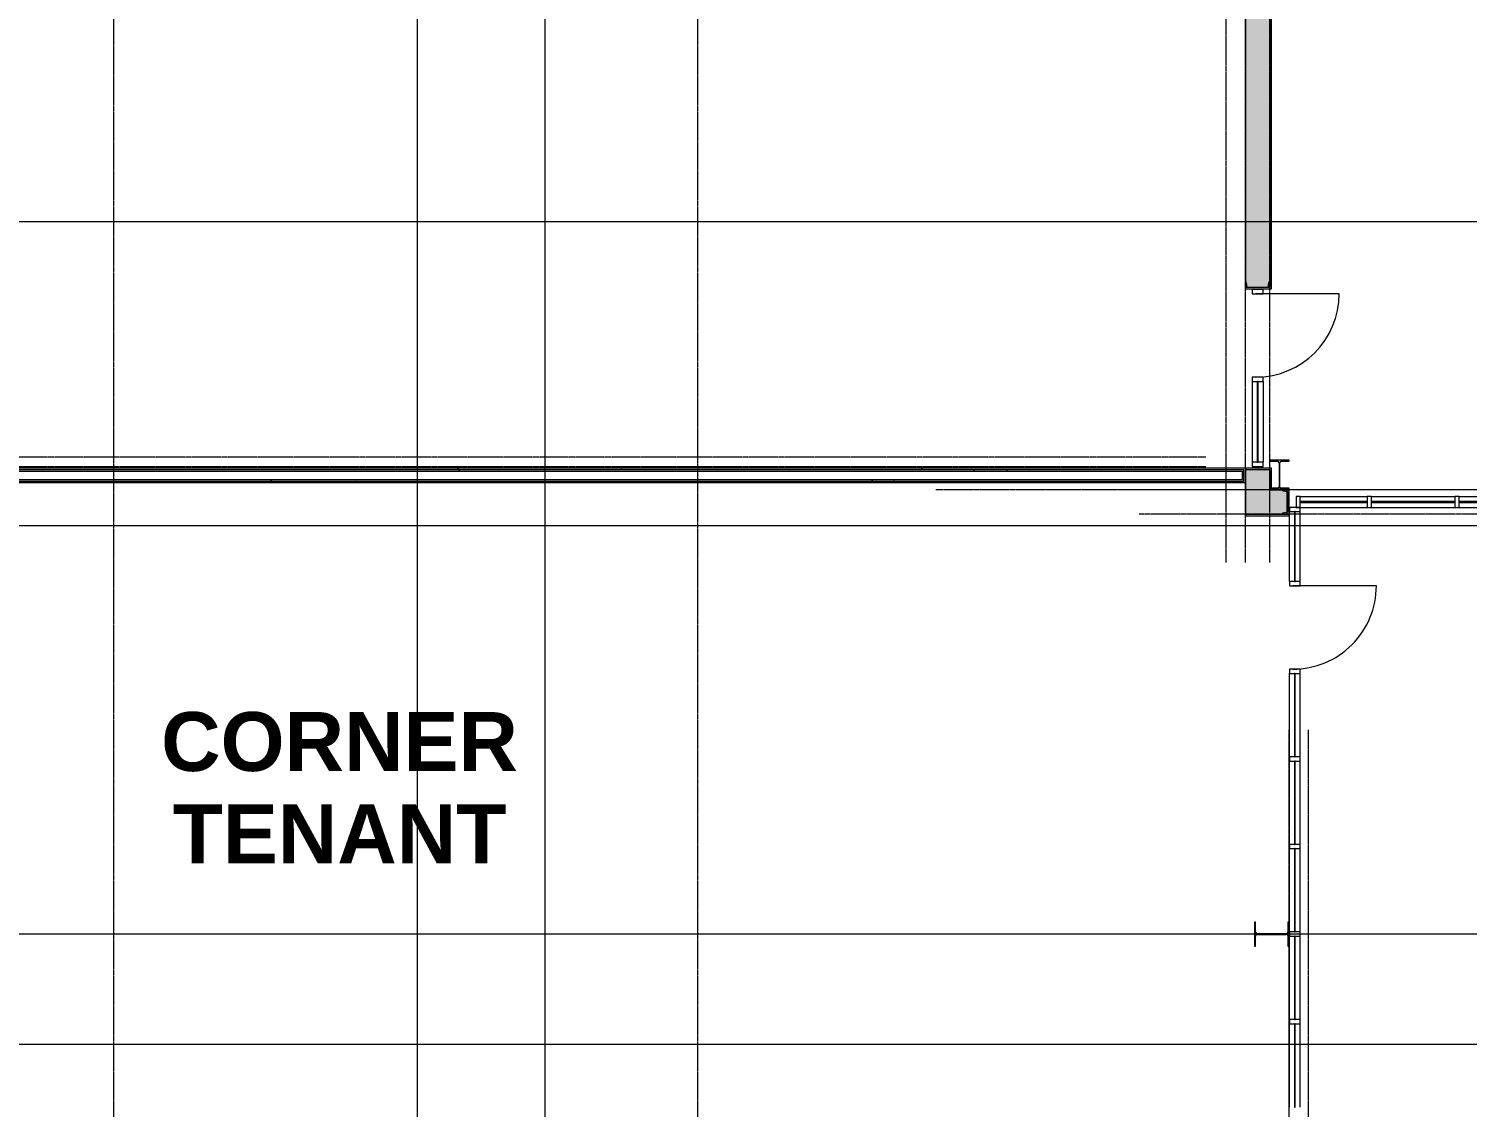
# Model space of a CAD drawing. Header units: inches. Extents: x 25369 to 33161, y -23509 to -20274.
# Drawn here: x 28208 to 28802, y -22615 to -22169 of the extents above; entities that cross this region are included whole.
import ezdxf

# ---------------------------------------------------------------- set-up
doc = ezdxf.new("R2010")
doc.units = ezdxf.units.IN
doc.header["$MEASUREMENT"] = 0
doc.linetypes.add('Grid Line 1_2_', pattern=[0.875, 0.5, -0.125, 0.125, -0.125])
for name, color, linetype, lineweight in [('A-DOOR', 31, 'Continuous', 13), ('A-GLAZ-CURT', 52, 'Continuous', 13), ('A-GLAZ-CWMG', 51, 'Continuous', 13), ('A-WALL', 113, 'Continuous', 13), ('A-WALL-PATT', 111, 'Continuous', 25), ('G-ANNO-SYMB', 111, 'Continuous', 9), ('I-WALL', 2, 'Continuous', 13), ('M-AREA-IDEN', 171, 'Continuous', 9), ('S-COLS', 52, 'Continuous', 13), ('S-GRID', 1, 'Continuous', 9)]:
    doc.layers.add(name, color=color, linetype=linetype, lineweight=lineweight)
doc.styles.add('Arial_B', font='arialbd.ttf', dxfattribs={"height": 24.354149})
pattern_1 = [(161.57, (5930.086, 0.96), (-7.6802237, -0.0009796), [0, -54.643, 6.067, 0]), (18.43, (5928.166, 0.96), (-7.6802237, 0.0009796), [0, -54.643, 6.067, 0]), (108.43, (5930.086, 0.96), (3.8382953, -19.20136532), [18.211, -42.499]), (71.57, (5928.166, 0.96), (3.8382953, 19.20136532), [18.211, -42.499])]
pattern_2 = [(45, (5929.126, 0), (-19.00703, 19.00703), []), (45, (5929.126, 28.8), (-19.00703, 19.00703), [])]
pattern_3 = [(0, (5929.126, 0), (61.44, 15.36), [2.534, -43.546, 2.534, -43.546, -245.76]), (0, (5929.126, 0), (61.44, 15.36), [-92.16, 2.534, -89.626, 2.534, -43.546, -107.52]), (0, (5929.126, 0), (61.44, 15.36), [-230.4, 2.534, -28.186, 2.534, -74.266]), (120, (5952.166, 7.68), (-44.02215, 45.528601), [2.534, -43.546, 2.534, -43.546, -245.76]), (120, (5952.166, 7.68), (-44.02215, 45.528601), [-92.16, 2.534, -89.626, 2.534, -43.546, -107.52]), (120, (5952.166, 7.68), (-44.02215, 45.528601), [-230.4, 2.534, -28.186, 2.534, -74.266]), (240, (5959.846, 38.4), (-17.41785, -60.888601), [2.534, -43.546, 2.534, -43.546, -245.76]), (240, (5959.846, 38.4), (-17.41785, -60.888601), [-92.16, 2.534, -89.626, 2.534, -43.546, -107.52]), (240, (5959.846, 38.4), (-17.41785, -60.888601), [-230.4, 2.534, -28.186, 2.534, -74.266])]

# ---------------------------------------------------------------- blocks, each defined once
blk = doc.blocks.new('System Panel - Interior Glazing-1220293-Overall Floor Plan')
at = {"layer": 'A-GLAZ-CURT', "color": 7}
for p, q in [((17.21875, -0.5625), (-17.21875, -0.5625)), ((-17.21875, -0.5625), (-17.21875, -0.9375)), ((-17.21875, -0.9375), (17.21875, -0.9375)), ((17.21875, -0.9375), (17.21875, -0.5625))]:
    blk.add_line(p, q, dxfattribs=at)
blk = doc.blocks.new('System Panel - Interior Glazing-1316041-Overall Floor Plan')
at = {"layer": 'A-GLAZ-CURT', "color": 7}
for p, q in [((13.84375, -0.5625), (-13.84375, -0.5625)), ((-13.84375, -0.5625), (-13.84375, -0.9375)), ((-13.84375, -0.9375), (13.84375, -0.9375)), ((13.84375, -0.9375), (13.84375, -0.5625))]:
    blk.add_line(p, q, dxfattribs=at)
blk = doc.blocks.new('Rectangular Mullion - Interior 1_75_ x 4_5_-1305207-Overall Floor Plan')
at = {"layer": 'A-GLAZ-CWMG', "color": 43, "lineweight": 9}
for p, q in [((24244.77, -22362.3), (24279.2, -22362.3)), ((24244.77, -22366.8), (24279.2, -22366.8))]:
    blk.add_line(p, q, dxfattribs=at)
blk = doc.blocks.new('Rectangular Mullion - Interior 1_75_ x 4_5_-1179494-Overall Floor Plan')
at = {"layer": 'A-GLAZ-CWMG', "color": 43, "lineweight": 9}
for p, q in [((24570.45, -22362.3), (24604.89, -22362.3)), ((24570.45, -22366.8), (24604.89, -22366.8))]:
    blk.add_line(p, q, dxfattribs=at)
blk = doc.blocks.new('Rectangular Mullion - Interior 1_75_ x 4_5_-1316040-Overall Floor Plan')
at = {"layer": 'A-GLAZ-CWMG', "color": 43, "lineweight": 9}
for p, q in [((22804.02, -22362.3), (22831.7, -22362.3)), ((22804.02, -22366.8), (22831.7, -22366.8))]:
    blk.add_line(p, q, dxfattribs=at)
blk = doc.blocks.new('Rectangular Mullion - Interior 1_75_ x 4_5_-1220297-Overall Floor Plan')
at = {"layer": 'A-GLAZ-CWMG', "color": 7}
for p, q in [((-1.75, 3), (0, 3)), ((-1.75, -1.5), (-1.75, 3)), ((0, 3), (0, -1.5)), ((0, -1.5), (-1.75, -1.5))]:
    blk.add_line(p, q, dxfattribs=at)
blk = doc.blocks.new('Rectangular Mullion - Interior 1_75_ x 4_5_-1220290-Overall Floor Plan')
at = {"layer": 'A-GLAZ-CWMG', "color": 7}
for p, q in [((-0.875, 3), (0.875, 3)), ((-0.875, -1.5), (-0.875, 3)), ((0.875, 3), (0.875, -1.5)), ((0.875, -1.5), (-0.875, -1.5))]:
    blk.add_line(p, q, dxfattribs=at)
blk = doc.blocks.new('System Panel - Interior Glazing-1220302-Overall Floor Plan')
at = {"layer": 'A-GLAZ-CURT', "color": 7}
for p, q in [((16.71875, -0.5625), (-16.71875, -0.5625)), ((-16.71875, -0.5625), (-16.71875, -0.9375)), ((-16.71875, -0.9375), (16.71875, -0.9375)), ((16.71875, -0.9375), (16.71875, -0.5625))]:
    blk.add_line(p, q, dxfattribs=at)
blk = doc.blocks.new('Door_Single_Storefront - one-1371407-Overall Floor Plan')
at = {"layer": 'A-DOOR', "color": 43, "lineweight": 9}
blk.add_line((-17.21875, 34.4375), (-17.21875, 0), dxfattribs=at)
blk.add_arc((-17.21875, 0), 34.4375, 360, 90, dxfattribs=at)
blk = doc.blocks.new('Rectangular Mullion - Interior 1_75_ x 4_5_-1305250-Overall Floor Plan')
at = {"layer": 'A-GLAZ-CWMG', "color": 43, "lineweight": 9}
for p, q in [((22784.14, -22314.74), (22784.14, -22348.18)), ((22788.64, -22314.74), (22788.64, -22348.18))]:
    blk.add_line(p, q, dxfattribs=at)
blk = doc.blocks.new('Rectangular Mullion - Interior 1_75_ x 4_5_-1220298-Overall Floor Plan')
at = {"layer": 'A-GLAZ-CWMG', "color": 7}
for p, q in [((0, 3), (-1.75, 3)), ((-1.75, 3), (-1.75, -1.5)), ((0, -1.5), (0, 3)), ((-1.75, -1.5), (0, -1.5))]:
    blk.add_line(p, q, dxfattribs=at)
blk = doc.blocks.new('System Panel - Interior Glazing-1316223-Overall Floor Plan')
at = {"layer": 'A-GLAZ-CURT', "color": 7}
for p, q in [((14.4375, 0.9375), (-14.4375, 0.9375)), ((-14.4375, 0.9375), (-14.4375, 0.5625)), ((-14.4375, 0.5625), (14.4375, 0.5625)), ((14.4375, 0.5625), (14.4375, 0.9375))]:
    blk.add_line(p, q, dxfattribs=at)
blk = doc.blocks.new('Rectangular Mullion - Interior 1_75_ x 4_5_-1316220-Overall Floor Plan')
at = {"layer": 'A-GLAZ-CWMG', "color": 43, "lineweight": 9}
for p, q in [((22799.52, -22397.43), (22799.52, -22368.55)), ((22804.02, -22397.43), (22804.02, -22368.55))]:
    blk.add_line(p, q, dxfattribs=at)
blk = doc.blocks.new('Rectangular Mullion - Interior 1_75_ x 4_5_-1220308-Overall Floor Plan')
at = {"layer": 'A-GLAZ-CWMG', "color": 7}
for p, q in [((0, 1.5), (-1.75, 1.5)), ((-1.75, 1.5), (-1.75, -3)), ((0, -3), (0, 1.5)), ((-1.75, -3), (0, -3))]:
    blk.add_line(p, q, dxfattribs=at)
blk = doc.blocks.new('System Panel - Interior Glazing-1220306-Overall Floor Plan')
at = {"layer": 'A-GLAZ-CURT', "color": 7}
for p, q in [((17.21875, 0.9375), (-17.21875, 0.9375)), ((-17.21875, 0.9375), (-17.21875, 0.5625)), ((-17.21875, 0.5625), (17.21875, 0.5625)), ((17.21875, 0.5625), (17.21875, 0.9375))]:
    blk.add_line(p, q, dxfattribs=at)
blk = doc.blocks.new('Rectangular Mullion - Interior 1_75_ x 4_5_-1314717-Overall Floor Plan')
at = {"layer": 'A-GLAZ-CWMG', "color": 43, "lineweight": 9}
for p, q in [((22799.52, -22542.18), (22799.52, -22507.74)), ((22804.02, -22542.18), (22804.02, -22507.74))]:
    blk.add_line(p, q, dxfattribs=at)
blk = doc.blocks.new('Rectangular Mullion - Interior 1_75_ x 4_5_-1314720-Overall Floor Plan')
at = {"layer": 'A-GLAZ-CWMG', "color": 7}
for p, q in [((-0.875, 1.5), (0.875, 1.5)), ((-0.875, -3), (-0.875, 1.5)), ((0.875, 1.5), (0.875, -3)), ((0.875, -3), (-0.875, -3))]:
    blk.add_line(p, q, dxfattribs=at)
blk = doc.blocks.new('Door_Single_Storefront - one-1371409-Overall Floor Plan')
at = {"layer": 'A-DOOR', "color": 43, "lineweight": 9}
blk.add_line((-17.21875, 34.4375), (-17.21875, 0), dxfattribs=at)
blk.add_arc((-17.21875, 0), 34.4375, 360, 90, dxfattribs=at)
blk = doc.blocks.new('Rectangular Mullion - Interior 1_75_ x 4_5_-1315442-Overall Floor Plan')
at = {"layer": 'A-GLAZ-CWMG', "color": 43, "lineweight": 9}
for p, q in [((22799.52, -22469.8), (22799.52, -22435.37)), ((22804.02, -22469.8), (22804.02, -22435.37))]:
    blk.add_line(p, q, dxfattribs=at)

msp = doc.modelspace()

# ---------------------------------------------------------------- hatches: boundary and pattern name
at = {"layer": 'A-WALL-PATT', "lineweight": 9}
h = msp.add_hatch(dxfattribs=at)
h.set_pattern_fill('FP_18', color=253, style=0, pattern_type=2)
h.set_pattern_definition(pattern_1)
h.paths.add_polyline_path([(28720.52, -22359.55), (28720.52, -22351.3), (28710.52, -22351.3), (28710.52, -22359.55), (28713.64, -22359.55)], flags=0)
h.paths.add_polyline_path([(28720.52, -22275.8), (28720.52, -21852.3), (28710.52, -21852.3), (28710.52, -22275.8)], flags=0)
h = msp.add_hatch(dxfattribs=at)
h.set_pattern_fill('FP_17', color=253, style=0, pattern_type=2)
h.set_pattern_definition(pattern_3)
h.paths.add_polyline_path([(28709.89, -22351.18), (28710.52, -22351.18), (28710.52, -22350.55), (27998.77, -22350.55), (27998.77, -22351.18), (28643.45, -22351.18)], flags=0)
h = msp.add_hatch(dxfattribs=at)
h.set_pattern_fill('FP_17', color=253, style=0, pattern_type=2)
h.set_pattern_definition(pattern_3)
h.paths.add_polyline_path([(28710.52, -22356.55), (28710.52, -22351.18), (28709.89, -22351.18), (28709.89, -22355.93), (27998.77, -22355.93), (27998.77, -22356.55), (28643.45, -22356.55)], flags=0)
h = msp.add_hatch(dxfattribs=at)
h.set_pattern_fill('FP_17', color=253, style=0, pattern_type=2)
h.set_pattern_definition(pattern_3)
h.paths.add_polyline_path([(28709.27, -22351.8), (28709.89, -22351.8), (28709.89, -22351.18), (27998.77, -22351.18), (27998.77, -22351.8), (28643.45, -22351.8)], flags=0)
h = msp.add_hatch(dxfattribs=at)
h.set_pattern_fill('FP_17', color=253, style=0, pattern_type=2)
h.set_pattern_definition(pattern_3)
h.paths.add_polyline_path([(28709.89, -22355.93), (28709.89, -22351.8), (28709.27, -22351.8), (28709.27, -22355.3), (27998.77, -22355.3), (27998.77, -22355.93), (28643.45, -22355.93)], flags=0)
h = msp.add_hatch(dxfattribs=at)
h.set_pattern_fill('FP_18', color=253, style=0, pattern_type=2)
h.set_pattern_definition(pattern_1)
h.paths.add_polyline_path([(31667.89, -22369.55), (31667.89, -22359.55), (31492.64, -22359.55), (31492.64, -22369.55), (31661.43, -22369.55)], flags=0)
h.paths.add_polyline_path([(31410.64, -22369.55), (31410.64, -22359.55), (31090.64, -22359.55), (31090.64, -22369.55), (31310.5, -22369.55)], flags=0)
h.paths.add_polyline_path([(31047.14, -22369.55), (31047.14, -22359.55), (30849.39, -22359.55), (30849.39, -22369.55), (31029.76, -22369.55)], flags=0)
h.paths.add_polyline_path([(30771.27, -22369.55), (30771.27, -22359.55), (30559.89, -22359.55), (30559.89, -22369.55), (30749.02, -22369.55)], flags=0)
h.paths.add_polyline_path([(28727.77, -22369.55), (28727.77, -22359.55), (28710.52, -22359.55), (28710.52, -22369.55), (28713.64, -22369.55)], flags=0)
at = {"layer": 'S-COLS', "lineweight": 9}
h = msp.add_hatch(dxfattribs=at)
h.set_pattern_fill('FP_15', color=253, style=0, pattern_type=2)
h.set_pattern_definition(pattern_2)
h.paths.add_polyline_path([(28720.52, -22276.55), (28720.52, -22273.66), (28720.21, -22273.79), (28720.08, -22274.1), (28719.77, -22276.03), (28711.26, -22276.03), (28710.82, -22273.79), (28710.52, -22273.66), (28710.52, -22276.55)], flags=0)
h = msp.add_hatch(dxfattribs=at)
h.set_pattern_fill('FP_15', color=253, style=0, pattern_type=2)
h.set_pattern_definition(pattern_2)
h.paths.add_polyline_path([(28728.52, -22369.55), (28728.52, -22359.55), (28725.63, -22359.55), (28725.75, -22359.86), (28726.06, -22359.99), (28727.99, -22360.29), (28727.99, -22368.81), (28725.75, -22369.24), (28725.63, -22369.55)], flags=0)

# ---------------------------------------------------------------- linework, layer by layer
at = {"layer": 'A-WALL', "color": 7}
for p, q in [((28720.52, -21852.3), (28720.52, -22275.8)), ((28710.52, -22275.8), (28720.52, -22275.8)), ((27998.77, -22351.18), (28709.89, -22351.18)), ((28709.89, -22355.93), (28709.89, -22351.18)), ((28720.52, -22351.3), (28710.52, -22351.3)), ((28720.52, -22351.3), (28720.52, -22359.55)), ((27998.77, -22351.8), (28709.27, -22351.8)), ((27998.77, -22355.3), (28709.27, -22355.3)), ((27998.77, -22355.93), (28709.89, -22355.93)), ((28709.27, -22355.3), (28709.27, -22351.8)), ((28720.52, -22359.55), (28727.77, -22359.55)), ((28727.77, -22369.55), (28727.77, -22359.55)), ((28710.52, -22369.55), (28727.77, -22369.55))]:
    msp.add_line(p, q, dxfattribs=at)
at = {"layer": 'G-ANNO-SYMB'}
for p, q in [((28368.3, -20694.34), (28368.3, -22908.84)), ((28420.98, -20695.61), (28420.98, -22910.11)), ((32512.73, -22248.83), (27933.02, -22248.83)), ((32512.73, -22374.36), (27926.42, -22374.36)), ((32512.73, -22588.63), (27922.79, -22588.63))]:
    msp.add_line(p, q, dxfattribs=at)
at = {"layer": 'I-WALL', "color": 7}
for p, q in [((28721.27, -22276.55), (28721.27, -21603.92)), ((28710.52, -21851.55), (28710.52, -22276.55)), ((28710.52, -22276.55), (28721.27, -22276.55)), ((28721.27, -22350.55), (27998.77, -22350.55)), ((28710.52, -22350.55), (28710.52, -22370.3)), ((28710.52, -22356.55), (28710.52, -22350.55)), ((28721.27, -22358.8), (28721.27, -22350.55)), ((27998.77, -22356.55), (28710.52, -22356.55)), ((28728.52, -22358.8), (28721.27, -22358.8)), ((28728.52, -22370.3), (28728.52, -22358.8)), ((28710.52, -22370.3), (28728.52, -22370.3))]:
    msp.add_line(p, q, dxfattribs=at)
at = {"layer": 'S-COLS', "color": 7}
for p, q in [((28710.52, -22273.66), (28710.52, -22276.55)), ((28711.26, -22276.03), (28710.95, -22274.1)), ((28720.08, -22274.1), (28719.77, -22276.03)), ((28720.52, -22276.55), (28720.52, -22273.66)), ((28710.52, -22276.55), (28720.52, -22276.55)), ((28719.77, -22276.03), (28711.26, -22276.03)), ((28728.52, -22347.3), (28720.52, -22347.3)), ((28720.52, -22347.3), (28720.52, -22347.74)), ((28720.52, -22347.74), (28723.68, -22347.74)), ((28724.37, -22348.43), (28724.37, -22358.43)), ((28724.66, -22358.43), (28724.66, -22348.43)), ((28725.35, -22347.74), (28728.52, -22347.74)), ((28728.52, -22347.74), (28728.52, -22347.3)), ((28723.68, -22359.12), (28720.52, -22359.12)), ((28720.52, -22359.12), (28720.52, -22359.55)), ((28720.52, -22359.55), (28728.52, -22359.55)), ((28728.52, -22359.12), (28725.35, -22359.12)), ((28728.52, -22359.55), (28725.63, -22359.55)), ((28726.06, -22359.99), (28727.99, -22360.29)), ((28727.99, -22360.29), (28727.99, -22368.81)), ((28728.52, -22359.55), (28728.52, -22359.12)), ((28728.52, -22369.55), (28728.52, -22359.55)), ((28727.99, -22368.81), (28726.06, -22369.12)), ((28725.63, -22369.55), (28728.52, -22369.55)), ((28714.7, -22538.05), (28714.27, -22538.05)), ((28714.27, -22538.05), (28714.27, -22548.05)), ((28714.7, -22542.22), (28714.7, -22538.05)), ((28728.52, -22538.05), (28728.08, -22538.05)), ((28728.08, -22538.05), (28728.08, -22542.22)), ((28728.52, -22548.05), (28728.52, -22538.05)), ((28714.7, -22548.05), (28714.7, -22543.89)), ((28727.39, -22542.91), (28715.39, -22542.91)), ((28715.39, -22543.2), (28727.39, -22543.2)), ((28728.08, -22543.89), (28728.08, -22548.05)), ((28714.27, -22548.05), (28714.7, -22548.05)), ((28728.08, -22548.05), (28728.52, -22548.05))]:
    msp.add_line(p, q, dxfattribs=at)
for centre, radius, start, end in [((28710.52, -22274.1), 0.436, 360, 90), ((28720.52, -22274.1), 0.436, 90, 180), ((28723.68, -22348.43), 0.691, 0, 90), ((28725.35, -22348.43), 0.691, 90, 180), ((28723.68, -22358.43), 0.691, 270, 0), ((28725.35, -22358.43), 0.691, 180, 270), ((28726.06, -22359.55), 0.436, 180, 270), ((28726.06, -22369.55), 0.436, 90, 180), ((28715.39, -22542.22), 0.691, 180, 270), ((28715.39, -22543.89), 0.691, 90, 180), ((28727.39, -22542.22), 0.691, 270, 0), ((28727.39, -22543.89), 0.691, 0, 90)]:
    msp.add_arc(centre, radius, start, end, dxfattribs=at)
at = {"layer": 'S-GRID', "linetype": 'Grid Line 1_2_'}
for p, q in [((28243.02, -23155.1), (28243.02, -20370)), ((28484.27, -23155.1), (28484.27, -20370)), ((28710.52, -22389.58), (28710.52, -20370)), ((28702.52, -22389.58), (28702.52, -20550.05)), ((28710.52, -22389.58), (28710.52, -20646.05)), ((28720.52, -22389.58), (28720.52, -20646.05)), ((28694.14, -22350.05), (27400.49, -22350.05)), ((28694.14, -22346.05), (27496.49, -22346.05)), ((32648.19, -22359.55), (28582.64, -22359.55)), ((33026.59, -22359.55), (28666.64, -22359.55)), ((32930.59, -22369.55), (28666.64, -22369.55)), ((28728.52, -23059.1), (28728.52, -22458.61)), ((28736.52, -23155.1), (28736.52, -22458.61)), ((32356.47, -22543.05), (27400.49, -22543.05)), ((32648.19, -22543.05), (27719.33, -22543.05)), ((28728.52, -23317.24), (28728.52, -22542.61))]:
    msp.add_line(p, q, dxfattribs=at)

# ---------------------------------------------------------------- block references
at = {"layer": 'A-DOOR', "color": 43, "lineweight": 9}
for name, p, rotation in [('Door_Single_Storefront - one-1371407-Overall Floor Plan', (28714.77, -22295.77), 270), ('Door_Single_Storefront - one-1371409-Overall Floor Plan', (28730.14, -22416.4), 270.0000000000069)]:
    msp.add_blockref(name, p, dxfattribs=dict(at, rotation=rotation))
at = {"layer": 'A-GLAZ-CURT', "color": 43, "lineweight": 9}
for name, p, rotation in [('System Panel - Interior Glazing-1220302-Overall Floor Plan', (28714.77, -22331.46), 90), ('System Panel - Interior Glazing-1316223-Overall Floor Plan', (28730.14, -22382.99), 270.0000000000069), ('System Panel - Interior Glazing-1316041-Overall Floor Plan', (28746.99, -22365.3), 180), ('System Panel - Interior Glazing-1220293-Overall Floor Plan', (28779.8, -22365.3), 180), ('System Panel - Interior Glazing-1220293-Overall Floor Plan', (28815.99, -22365.3), 180), ('System Panel - Interior Glazing-1220306-Overall Floor Plan', (28730.14, -22452.58), 270.0000000000069), ('System Panel - Interior Glazing-1220306-Overall Floor Plan', (28730.14, -22488.77), 270.0000000000069), ('System Panel - Interior Glazing-1220306-Overall Floor Plan', (28730.14, -22524.96), 270.0000000000069), ('System Panel - Interior Glazing-1220306-Overall Floor Plan', (28730.14, -22561.15), 270.0000000000069), ('System Panel - Interior Glazing-1220306-Overall Floor Plan', (28730.14, -22597.33), 270.0000000000069)]:
    msp.add_blockref(name, p, dxfattribs=dict(at, rotation=rotation))
at = {"layer": 'A-GLAZ-CWMG', "color": 43, "lineweight": 9, "extrusion": (0, 0, -1)}
for name, p, rotation in [('Rectangular Mullion - Interior 1_75_ x 4_5_-1220297-Overall Floor Plan', (-28714.77, -22276.8), 90), ('Rectangular Mullion - Interior 1_75_ x 4_5_-1220290-Overall Floor Plan', (-28714.77, -22313.87), 90), ('Rectangular Mullion - Interior 1_75_ x 4_5_-1314720-Overall Floor Plan', (-28730.14, -22398.3), 269.9999999999931), ('Rectangular Mullion - Interior 1_75_ x 4_5_-1314720-Overall Floor Plan', (-28730.14, -22434.49), 269.9999999999931), ('Rectangular Mullion - Interior 1_75_ x 4_5_-1314720-Overall Floor Plan', (-28730.14, -22470.68), 269.9999999999931), ('Rectangular Mullion - Interior 1_75_ x 4_5_-1314720-Overall Floor Plan', (-28730.14, -22506.87), 269.9999999999931), ('Rectangular Mullion - Interior 1_75_ x 4_5_-1314720-Overall Floor Plan', (-28730.14, -22543.05), 269.9999999999931), ('Rectangular Mullion - Interior 1_75_ x 4_5_-1314720-Overall Floor Plan', (-28730.14, -22579.24), 269.9999999999931)]:
    msp.add_blockref(name, p, dxfattribs=dict(at, rotation=rotation))
at = {"layer": 'A-GLAZ-CWMG', "color": 43, "lineweight": 9}
for name, p in [('Rectangular Mullion - Interior 1_75_ x 4_5_-1305250-Overall Floor Plan', (5929.13, 0)), ('Rectangular Mullion - Interior 1_75_ x 4_5_-1316040-Overall Floor Plan', (5929.13, 0)), ('Rectangular Mullion - Interior 1_75_ x 4_5_-1179494-Overall Floor Plan', (4192.13, 0)), ('Rectangular Mullion - Interior 1_75_ x 4_5_-1305207-Overall Floor Plan', (4554, 0)), ('Rectangular Mullion - Interior 1_75_ x 4_5_-1316220-Overall Floor Plan', (5929.13, 0)), ('Rectangular Mullion - Interior 1_75_ x 4_5_-1315442-Overall Floor Plan', (5929.13, 0)), ('Rectangular Mullion - Interior 1_75_ x 4_5_-1314717-Overall Floor Plan', (5929.13, 36.19)), ('Rectangular Mullion - Interior 1_75_ x 4_5_-1314717-Overall Floor Plan', (5929.13, 0)), ('Rectangular Mullion - Interior 1_75_ x 4_5_-1314717-Overall Floor Plan', (5929.13, -36.19)), ('Rectangular Mullion - Interior 1_75_ x 4_5_-1314717-Overall Floor Plan', (5929.13, -72.37))]:
    msp.add_blockref(name, p, dxfattribs=at)
for name, p, rotation in [('Rectangular Mullion - Interior 1_75_ x 4_5_-1220298-Overall Floor Plan', (28714.77, -22349.93), 270), ('Rectangular Mullion - Interior 1_75_ x 4_5_-1220308-Overall Floor Plan', (28730.14, -22366.8), 90.00000000000688)]:
    msp.add_blockref(name, p, dxfattribs=dict(at, rotation=rotation))
at = {"layer": 'A-GLAZ-CWMG', "color": 43, "lineweight": 9, "extrusion": (0, 0, -1)}
for name, p in [('Rectangular Mullion - Interior 1_75_ x 4_5_-1220297-Overall Floor Plan', (-28731.39, -22365.3)), ('Rectangular Mullion - Interior 1_75_ x 4_5_-1220290-Overall Floor Plan', (-28761.7, -22365.3)), ('Rectangular Mullion - Interior 1_75_ x 4_5_-1220290-Overall Floor Plan', (-28797.89, -22365.3))]:
    msp.add_blockref(name, p, dxfattribs=at)

# ---------------------------------------------------------------- texts
at = {"layer": 'M-AREA-IDEN', "insert": (28336.22, -22451.34), "char_height": 24.354, "width": 171.072, "attachment_point": 2, "line_spacing_factor": 0.938532, "style": 'Arial_B'}
msp.add_mtext('CORNER\\PTENANT', dxfattribs=at)

doc.saveas('drawing.dxf')
